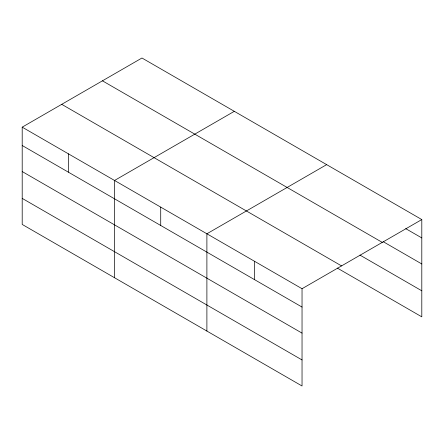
<?xml version="1.0" encoding="UTF-8"?>
<svg xmlns="http://www.w3.org/2000/svg" width="444" height="444" viewBox="0 0 444 444"><rect width="100%" height="100%" fill="white"/><g stroke="black" fill="none" stroke-linecap="round" stroke-linejoin="round"><path stroke-width="0.67" d="M22.2 127.156L302.037 288.717L302.037 385.991L22.2 224.431L22.2 127.156L141.963 58.009L421.8 219.569L421.8 316.844L337.357 268.093M234.31 111.327L114.546 180.469L114.546 277.744M326.656 164.641L206.893 233.783L206.893 331.058M302.037 288.717L421.8 219.569M405.744 228.654L421.8 237.923M383.15 241.653L421.8 263.969M102.442 80.825L382.278 242.391M359.956 255.095L421.8 290.803M61.722 104.334L341.558 265.901M22.2 145.504L302.037 307.065M22.2 171.551L302.037 333.111M22.2 198.385L302.037 359.945M254.468 261.25L254.468 279.603M160.717 207.126L160.717 225.48M68.37 153.813L68.37 172.161"/></g></svg>
